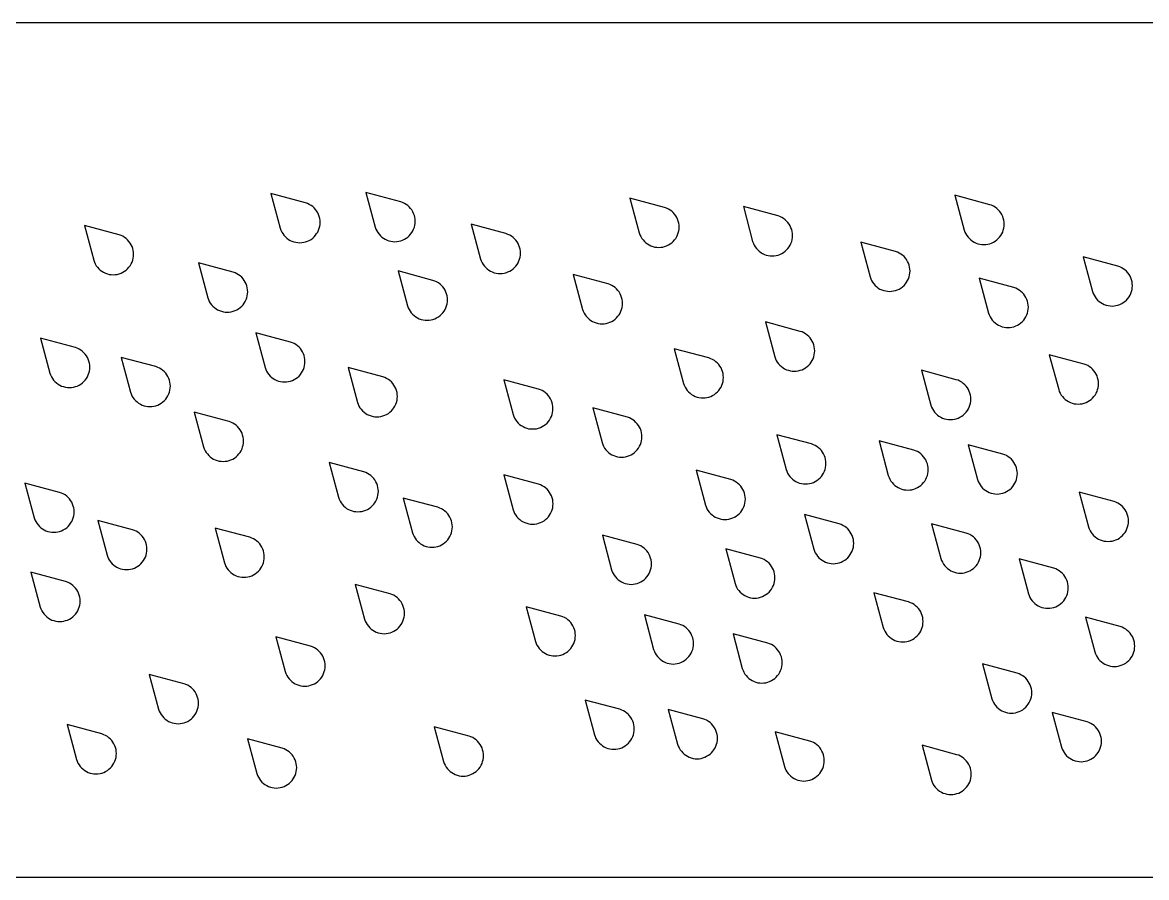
# Model space of a CAD drawing. Header units: millimetres. Extents: x 0 to 406, y 0 to 170.
# Drawn here: x 197.4 to 307.7, y 0 to 83.8 of the extents above; entities that cross this region are included whole.
import ezdxf

# ---------------------------------------------------------------- set-up
doc = ezdxf.new("R2010")
doc.units = ezdxf.units.MM

msp = doc.modelspace()

# ---------------------------------------------------------------- linework, layer by layer
at = {"color": 0}
for points in [[(0, 0), (0, 83.82), (406.4, 83.82), (406.4, 0), (0, 0)], [(224.81, 62.24), (225, 62.27), (225.19, 62.31), (225.37, 62.38), (225.55, 62.46), (225.72, 62.56), (225.88, 62.68), (226.02, 62.81), (226.16, 62.96), (226.27, 63.12), (226.37, 63.28), (226.46, 63.46), (226.52, 63.65), (226.57, 63.84), (226.6, 64.03), (226.61, 64.23), (226.6, 64.42), (226.57, 64.62), (226.52, 64.81), (226.46, 64.99), (226.37, 65.17), (226.27, 65.34), (226.16, 65.5), (226.02, 65.64), (225.88, 65.77), (225.72, 65.89), (225.55, 65.99), (225.37, 66.08), (225.19, 66.14), (221.78, 67.06), (222.7, 63.65), (222.76, 63.46), (222.85, 63.28), (222.95, 63.12), (223.06, 62.96), (223.2, 62.81), (223.34, 62.68), (223.5, 62.56), (223.67, 62.46), (223.84, 62.38), (224.03, 62.31), (224.22, 62.27), (224.41, 62.24), (224.61, 62.23), (224.81, 62.24)], [(234.13, 62.34), (234.32, 62.37), (234.51, 62.42), (234.7, 62.48), (234.87, 62.57), (235.04, 62.67), (235.2, 62.78), (235.35, 62.92), (235.48, 63.06), (235.59, 63.22), (235.7, 63.39), (235.78, 63.56), (235.85, 63.75), (235.89, 63.94), (235.92, 64.13), (235.93, 64.33), (235.92, 64.53), (235.89, 64.72), (235.85, 64.91), (235.78, 65.09), (235.7, 65.27), (235.59, 65.44), (235.48, 65.6), (235.35, 65.74), (235.2, 65.88), (235.04, 65.99), (234.87, 66.09), (234.7, 66.18), (234.51, 66.24), (231.1, 67.16), (232.02, 63.75), (232.08, 63.56), (232.17, 63.39), (232.27, 63.22), (232.39, 63.06), (232.52, 62.92), (232.66, 62.78), (232.82, 62.67), (232.99, 62.57), (233.17, 62.48), (233.35, 62.42), (233.54, 62.37), (233.74, 62.34), (233.93, 62.33), (234.13, 62.34)], [(260.02, 61.78), (260.21, 61.81), (260.4, 61.85), (260.59, 61.92), (260.77, 62.01), (260.93, 62.11), (261.09, 62.22), (261.24, 62.35), (261.37, 62.5), (261.49, 62.66), (261.59, 62.83), (261.67, 63), (261.74, 63.19), (261.78, 63.38), (261.81, 63.57), (261.82, 63.77), (261.81, 63.96), (261.78, 64.16), (261.74, 64.35), (261.67, 64.53), (261.59, 64.71), (261.49, 64.88), (261.37, 65.04), (261.24, 65.18), (261.09, 65.31), (260.93, 65.43), (260.77, 65.53), (260.59, 65.62), (260.4, 65.68), (256.99, 66.6), (257.91, 63.19), (257.98, 63), (258.06, 62.83), (258.16, 62.66), (258.28, 62.5), (258.41, 62.35), (258.55, 62.22), (258.71, 62.11), (258.88, 62.01), (259.06, 61.92), (259.24, 61.85), (259.43, 61.81), (259.63, 61.78), (259.82, 61.77), (260.02, 61.78)], [(291.9, 62.06), (292.1, 62.09), (292.29, 62.13), (292.47, 62.2), (292.65, 62.28), (292.82, 62.39), (292.98, 62.5), (293.12, 62.63), (293.25, 62.78), (293.37, 62.94), (293.47, 63.11), (293.56, 63.28), (293.62, 63.47), (293.67, 63.66), (293.7, 63.85), (293.71, 64.05), (293.7, 64.24), (293.67, 64.44), (293.62, 64.63), (293.56, 64.81), (293.47, 64.99), (293.37, 65.16), (293.25, 65.32), (293.12, 65.46), (292.98, 65.59), (292.82, 65.71), (292.65, 65.81), (292.47, 65.9), (292.29, 65.96), (288.88, 66.88), (289.79, 63.47), (289.86, 63.28), (289.94, 63.11), (290.04, 62.94), (290.16, 62.78), (290.29, 62.63), (290.44, 62.5), (290.6, 62.39), (290.76, 62.28), (290.94, 62.2), (291.13, 62.13), (291.32, 62.09), (291.51, 62.06), (291.71, 62.05), (291.9, 62.06)], [(271.14, 60.95), (271.33, 60.98), (271.52, 61.02), (271.71, 61.09), (271.89, 61.17), (272.06, 61.27), (272.21, 61.39), (272.36, 61.52), (272.49, 61.67), (272.61, 61.83), (272.71, 62), (272.79, 62.17), (272.86, 62.36), (272.91, 62.55), (272.93, 62.74), (272.94, 62.94), (272.93, 63.13), (272.91, 63.33), (272.86, 63.52), (272.79, 63.7), (272.71, 63.88), (272.61, 64.05), (272.49, 64.21), (272.36, 64.35), (272.21, 64.48), (272.06, 64.6), (271.89, 64.7), (271.71, 64.79), (271.52, 64.85), (268.12, 65.77), (269.03, 62.36), (269.1, 62.17), (269.18, 62), (269.28, 61.83), (269.4, 61.67), (269.53, 61.52), (269.68, 61.39), (269.83, 61.27), (270, 61.17), (270.18, 61.09), (270.36, 61.02), (270.55, 60.98), (270.75, 60.95), (270.94, 60.94), (271.14, 60.95)], [(244.46, 59.22), (244.65, 59.25), (244.84, 59.29), (245.03, 59.36), (245.21, 59.44), (245.37, 59.54), (245.53, 59.66), (245.68, 59.79), (245.81, 59.94), (245.93, 60.1), (246.03, 60.26), (246.11, 60.44), (246.18, 60.63), (246.22, 60.82), (246.25, 61.01), (246.26, 61.21), (246.25, 61.4), (246.22, 61.6), (246.18, 61.79), (246.11, 61.97), (246.03, 62.15), (245.93, 62.32), (245.81, 62.48), (245.68, 62.62), (245.53, 62.75), (245.37, 62.87), (245.21, 62.97), (245.03, 63.05), (244.84, 63.12), (241.43, 64.04), (242.35, 60.63), (242.42, 60.44), (242.5, 60.26), (242.6, 60.1), (242.72, 59.94), (242.85, 59.79), (242.99, 59.66), (243.15, 59.54), (243.32, 59.44), (243.5, 59.36), (243.68, 59.29), (243.87, 59.25), (244.07, 59.22), (244.26, 59.21), (244.46, 59.22)], [(206.71, 59.13), (206.9, 59.18), (207.08, 59.24), (207.26, 59.33), (207.43, 59.43), (207.58, 59.55), (207.73, 59.68), (207.86, 59.82), (207.98, 59.98), (208.08, 60.15), (208.16, 60.33), (208.23, 60.51), (208.28, 60.7), (208.31, 60.9), (208.32, 61.09), (208.31, 61.29), (208.28, 61.48), (208.23, 61.67), (208.16, 61.86), (208.08, 62.03), (207.98, 62.2), (207.86, 62.36), (207.73, 62.51), (207.58, 62.64), (207.43, 62.75), (207.26, 62.86), (207.08, 62.94), (206.9, 63.01), (203.49, 63.92), (204.4, 60.51), (204.47, 60.33), (204.55, 60.15), (204.65, 59.98), (204.77, 59.82), (204.9, 59.68), (205.05, 59.55), (205.2, 59.43), (205.37, 59.33), (205.55, 59.24), (205.74, 59.18), (205.93, 59.13), (206.12, 59.1), (206.32, 59.09), (206.51, 59.1), (206.71, 59.13)], [(282.66, 57.47), (282.86, 57.5), (283.05, 57.54), (283.23, 57.61), (283.41, 57.69), (283.58, 57.79), (283.74, 57.91), (283.88, 58.04), (284.01, 58.19), (284.13, 58.35), (284.23, 58.52), (284.31, 58.69), (284.38, 58.88), (284.43, 59.07), (284.46, 59.26), (284.47, 59.46), (284.46, 59.65), (284.43, 59.85), (284.38, 60.04), (284.31, 60.22), (284.23, 60.4), (284.13, 60.57), (284.01, 60.73), (283.88, 60.87), (283.74, 61), (283.58, 61.12), (283.41, 61.22), (283.23, 61.31), (283.05, 61.37), (279.64, 62.29), (280.55, 58.88), (280.62, 58.69), (280.7, 58.52), (280.8, 58.35), (280.92, 58.19), (281.05, 58.04), (281.2, 57.91), (281.36, 57.79), (281.52, 57.69), (281.7, 57.61), (281.89, 57.54), (282.08, 57.5), (282.27, 57.47), (282.47, 57.46), (282.66, 57.47)], [(304.48, 56.03), (304.67, 56.06), (304.86, 56.11), (305.05, 56.17), (305.23, 56.26), (305.39, 56.36), (305.55, 56.47), (305.7, 56.61), (305.83, 56.75), (305.95, 56.91), (306.05, 57.08), (306.13, 57.26), (306.2, 57.44), (306.25, 57.63), (306.27, 57.82), (306.28, 58.02), (306.27, 58.22), (306.25, 58.41), (306.2, 58.6), (306.13, 58.79), (306.05, 58.96), (305.95, 59.13), (305.83, 59.29), (305.7, 59.43), (305.55, 59.57), (305.39, 59.68), (305.23, 59.78), (305.05, 59.87), (304.86, 59.93), (301.46, 60.85), (302.37, 57.44), (302.44, 57.26), (302.52, 57.08), (302.62, 56.91), (302.74, 56.75), (302.87, 56.61), (303.01, 56.47), (303.17, 56.36), (303.34, 56.26), (303.52, 56.17), (303.7, 56.11), (303.89, 56.06), (304.09, 56.03), (304.28, 56.02), (304.48, 56.03)], [(217.7, 55.43), (217.9, 55.46), (218.09, 55.51), (218.27, 55.58), (218.45, 55.66), (218.62, 55.76), (218.78, 55.88), (218.92, 56.01), (219.05, 56.15), (219.17, 56.31), (219.27, 56.48), (219.36, 56.66), (219.42, 56.84), (219.47, 57.03), (219.5, 57.23), (219.51, 57.42), (219.5, 57.62), (219.47, 57.81), (219.42, 58), (219.36, 58.19), (219.27, 58.37), (219.17, 58.53), (219.05, 58.69), (218.92, 58.84), (218.78, 58.97), (218.62, 59.09), (218.45, 59.19), (218.27, 59.27), (218.09, 59.34), (214.68, 60.25), (215.59, 56.84), (215.66, 56.66), (215.74, 56.48), (215.84, 56.31), (215.96, 56.15), (216.09, 56.01), (216.24, 55.88), (216.4, 55.76), (216.56, 55.66), (216.74, 55.58), (216.93, 55.51), (217.12, 55.46), (217.31, 55.43), (217.51, 55.42), (217.7, 55.43)], [(237.49, 54.67), (237.68, 54.71), (237.86, 54.78), (238.04, 54.86), (238.21, 54.96), (238.37, 55.08), (238.51, 55.21), (238.64, 55.36), (238.76, 55.52), (238.86, 55.68), (238.95, 55.86), (239.01, 56.05), (239.06, 56.24), (239.09, 56.43), (239.1, 56.63), (239.09, 56.82), (239.06, 57.02), (239.01, 57.21), (238.95, 57.39), (238.86, 57.57), (238.76, 57.74), (238.64, 57.9), (238.51, 58.04), (238.37, 58.17), (238.21, 58.29), (238.04, 58.39), (237.86, 58.47), (237.68, 58.54), (234.27, 59.46), (235.18, 56.05), (235.25, 55.86), (235.33, 55.68), (235.44, 55.52), (235.55, 55.36), (235.68, 55.21), (235.83, 55.08), (235.99, 54.96), (236.16, 54.86), (236.33, 54.78), (236.52, 54.71), (236.71, 54.67), (236.9, 54.64), (237.1, 54.63), (237.29, 54.64), (237.49, 54.67)], [(254.47, 54.29), (254.66, 54.32), (254.85, 54.37), (255.04, 54.44), (255.21, 54.52), (255.38, 54.62), (255.54, 54.74), (255.68, 54.87), (255.82, 55.02), (255.93, 55.17), (256.03, 55.34), (256.12, 55.52), (256.18, 55.7), (256.23, 55.89), (256.26, 56.09), (256.27, 56.28), (256.26, 56.48), (256.23, 56.68), (256.18, 56.87), (256.12, 57.05), (256.03, 57.23), (255.93, 57.4), (255.82, 57.55), (255.68, 57.7), (255.54, 57.83), (255.38, 57.95), (255.21, 58.05), (255.04, 58.13), (254.85, 58.2), (251.44, 59.11), (252.36, 55.7), (252.42, 55.52), (252.51, 55.34), (252.61, 55.17), (252.72, 55.02), (252.86, 54.87), (253, 54.74), (253.16, 54.62), (253.33, 54.52), (253.5, 54.44), (253.69, 54.37), (253.88, 54.32), (254.07, 54.29), (254.27, 54.28), (254.47, 54.29)], [(294.47, 53.95), (294.66, 54), (294.84, 54.07), (295.02, 54.15), (295.19, 54.25), (295.35, 54.37), (295.49, 54.5), (295.63, 54.65), (295.74, 54.8), (295.84, 54.97), (295.93, 55.15), (295.99, 55.33), (296.04, 55.52), (296.07, 55.72), (296.08, 55.92), (296.07, 56.11), (296.04, 56.31), (295.99, 56.5), (295.93, 56.68), (295.84, 56.86), (295.74, 57.03), (295.63, 57.18), (295.49, 57.33), (295.35, 57.46), (295.19, 57.58), (295.02, 57.68), (294.84, 57.76), (294.66, 57.83), (291.25, 58.74), (292.17, 55.33), (292.23, 55.15), (292.32, 54.97), (292.42, 54.8), (292.53, 54.65), (292.66, 54.5), (292.81, 54.37), (292.97, 54.25), (293.14, 54.15), (293.31, 54.07), (293.5, 54), (293.69, 53.95), (293.88, 53.92), (294.08, 53.92), (294.28, 53.92), (294.47, 53.95)], [(273.31, 49.64), (273.51, 49.67), (273.7, 49.72), (273.88, 49.78), (274.06, 49.87), (274.23, 49.97), (274.39, 50.08), (274.53, 50.22), (274.66, 50.36), (274.78, 50.52), (274.88, 50.69), (274.97, 50.86), (275.03, 51.05), (275.08, 51.24), (275.11, 51.43), (275.12, 51.63), (275.11, 51.83), (275.08, 52.02), (275.03, 52.21), (274.97, 52.4), (274.88, 52.57), (274.78, 52.74), (274.66, 52.9), (274.53, 53.04), (274.39, 53.18), (274.23, 53.29), (274.06, 53.39), (273.88, 53.48), (273.7, 53.54), (270.29, 54.46), (271.2, 51.05), (271.27, 50.86), (271.35, 50.69), (271.45, 50.52), (271.57, 50.36), (271.7, 50.22), (271.85, 50.08), (272.01, 49.97), (272.17, 49.87), (272.35, 49.78), (272.54, 49.72), (272.73, 49.67), (272.92, 49.64), (273.12, 49.63), (273.31, 49.64)], [(223.32, 48.59), (223.52, 48.62), (223.71, 48.66), (223.89, 48.73), (224.07, 48.81), (224.24, 48.91), (224.39, 49.03), (224.54, 49.16), (224.67, 49.31), (224.79, 49.47), (224.89, 49.64), (224.97, 49.81), (225.04, 50), (225.09, 50.19), (225.12, 50.38), (225.12, 50.58), (225.12, 50.77), (225.09, 50.97), (225.04, 51.16), (224.97, 51.34), (224.89, 51.52), (224.79, 51.69), (224.67, 51.85), (224.54, 51.99), (224.39, 52.12), (224.24, 52.24), (224.07, 52.34), (223.89, 52.43), (223.71, 52.49), (220.3, 53.41), (221.21, 50), (221.28, 49.81), (221.36, 49.64), (221.46, 49.47), (221.58, 49.31), (221.71, 49.16), (221.86, 49.03), (222.01, 48.91), (222.18, 48.81), (222.36, 48.73), (222.54, 48.66), (222.73, 48.62), (222.93, 48.59), (223.12, 48.58), (223.32, 48.59)], [(202.21, 48.04), (202.41, 48.07), (202.6, 48.12), (202.78, 48.18), (202.96, 48.27), (203.13, 48.37), (203.29, 48.49), (203.43, 48.62), (203.56, 48.76), (203.68, 48.92), (203.78, 49.09), (203.87, 49.27), (203.93, 49.45), (203.98, 49.64), (204.01, 49.84), (204.02, 50.03), (204.01, 50.23), (203.98, 50.42), (203.93, 50.61), (203.87, 50.8), (203.78, 50.98), (203.68, 51.14), (203.56, 51.3), (203.43, 51.45), (203.29, 51.58), (203.13, 51.7), (202.96, 51.8), (202.78, 51.88), (202.6, 51.95), (199.19, 52.86), (200.1, 49.45), (200.17, 49.27), (200.25, 49.09), (200.36, 48.92), (200.47, 48.76), (200.6, 48.62), (200.75, 48.49), (200.91, 48.37), (201.08, 48.27), (201.25, 48.18), (201.44, 48.12), (201.63, 48.07), (201.82, 48.04), (202.02, 48.03), (202.21, 48.04)], [(264.36, 47.03), (264.55, 47.05), (264.74, 47.1), (264.93, 47.17), (265.11, 47.25), (265.28, 47.35), (265.43, 47.47), (265.58, 47.6), (265.71, 47.75), (265.83, 47.9), (265.93, 48.07), (266.01, 48.25), (266.08, 48.44), (266.13, 48.63), (266.15, 48.82), (266.16, 49.02), (266.15, 49.21), (266.13, 49.41), (266.08, 49.6), (266.01, 49.78), (265.93, 49.96), (265.83, 50.13), (265.71, 50.28), (265.58, 50.43), (265.43, 50.56), (265.28, 50.68), (265.11, 50.78), (264.93, 50.86), (264.74, 50.93), (261.34, 51.84), (262.25, 48.44), (262.32, 48.25), (262.4, 48.07), (262.5, 47.9), (262.62, 47.75), (262.75, 47.6), (262.9, 47.47), (263.05, 47.35), (263.22, 47.25), (263.4, 47.17), (263.58, 47.1), (263.77, 47.05), (263.97, 47.03), (264.16, 47.02), (264.36, 47.03)], [(210.11, 46.18), (210.31, 46.2), (210.5, 46.25), (210.68, 46.32), (210.86, 46.4), (211.03, 46.5), (211.19, 46.62), (211.33, 46.75), (211.46, 46.9), (211.58, 47.06), (211.68, 47.22), (211.77, 47.4), (211.83, 47.59), (211.88, 47.78), (211.91, 47.97), (211.92, 48.17), (211.91, 48.36), (211.88, 48.56), (211.83, 48.75), (211.77, 48.93), (211.68, 49.11), (211.58, 49.28), (211.46, 49.44), (211.33, 49.58), (211.19, 49.71), (211.03, 49.83), (210.86, 49.93), (210.68, 50.01), (210.5, 50.08), (207.09, 50.99), (208, 47.59), (208.07, 47.4), (208.15, 47.22), (208.25, 47.06), (208.37, 46.9), (208.5, 46.75), (208.65, 46.62), (208.81, 46.5), (208.98, 46.4), (209.15, 46.32), (209.34, 46.25), (209.53, 46.2), (209.72, 46.18), (209.92, 46.17), (210.11, 46.18)], [(301.16, 46.42), (301.35, 46.45), (301.54, 46.5), (301.73, 46.56), (301.9, 46.65), (302.07, 46.75), (302.23, 46.87), (302.37, 47), (302.51, 47.14), (302.62, 47.3), (302.72, 47.47), (302.81, 47.65), (302.87, 47.83), (302.92, 48.02), (302.95, 48.22), (302.96, 48.41), (302.95, 48.61), (302.92, 48.8), (302.87, 48.99), (302.81, 49.18), (302.72, 49.35), (302.62, 49.52), (302.51, 49.68), (302.37, 49.83), (302.23, 49.96), (302.07, 50.07), (301.9, 50.18), (301.73, 50.26), (301.54, 50.33), (298.13, 51.24), (299.05, 47.83), (299.11, 47.65), (299.2, 47.47), (299.3, 47.3), (299.41, 47.14), (299.55, 47), (299.69, 46.87), (299.85, 46.75), (300.02, 46.65), (300.2, 46.56), (300.38, 46.5), (300.57, 46.45), (300.76, 46.42), (300.96, 46.41), (301.16, 46.42)], [(232.38, 45.17), (232.58, 45.2), (232.77, 45.25), (232.95, 45.32), (233.13, 45.4), (233.3, 45.5), (233.46, 45.62), (233.6, 45.75), (233.73, 45.9), (233.85, 46.05), (233.95, 46.22), (234.04, 46.4), (234.1, 46.58), (234.15, 46.78), (234.18, 46.97), (234.19, 47.17), (234.18, 47.36), (234.15, 47.56), (234.1, 47.75), (234.04, 47.93), (233.95, 48.11), (233.85, 48.28), (233.73, 48.43), (233.6, 48.58), (233.46, 48.71), (233.3, 48.83), (233.13, 48.93), (232.95, 49.01), (232.77, 49.08), (229.36, 49.99), (230.27, 46.58), (230.34, 46.4), (230.42, 46.22), (230.52, 46.05), (230.64, 45.9), (230.77, 45.75), (230.92, 45.62), (231.08, 45.5), (231.24, 45.4), (231.42, 45.32), (231.61, 45.25), (231.8, 45.2), (231.99, 45.17), (232.19, 45.17), (232.38, 45.17)], [(288.62, 44.9), (288.82, 44.93), (289.01, 44.98), (289.19, 45.04), (289.37, 45.13), (289.54, 45.23), (289.69, 45.34), (289.84, 45.48), (289.97, 45.62), (290.09, 45.78), (290.19, 45.95), (290.27, 46.12), (290.34, 46.31), (290.39, 46.5), (290.42, 46.69), (290.42, 46.89), (290.42, 47.09), (290.39, 47.28), (290.34, 47.47), (290.27, 47.66), (290.19, 47.83), (290.09, 48), (289.97, 48.16), (289.84, 48.3), (289.69, 48.44), (289.54, 48.55), (289.37, 48.65), (289.19, 48.74), (289.01, 48.8), (285.6, 49.72), (286.51, 46.31), (286.58, 46.12), (286.66, 45.95), (286.76, 45.78), (286.88, 45.62), (287.01, 45.48), (287.16, 45.34), (287.31, 45.23), (287.48, 45.13), (287.66, 45.04), (287.84, 44.98), (288.03, 44.93), (288.23, 44.9), (288.42, 44.89), (288.62, 44.9)], [(247.84, 44), (248.03, 44.05), (248.22, 44.12), (248.39, 44.2), (248.56, 44.3), (248.72, 44.42), (248.87, 44.55), (249, 44.7), (249.12, 44.85), (249.22, 45.02), (249.3, 45.2), (249.37, 45.38), (249.41, 45.58), (249.44, 45.77), (249.45, 45.97), (249.44, 46.16), (249.41, 46.36), (249.37, 46.55), (249.3, 46.73), (249.22, 46.91), (249.12, 47.08), (249, 47.23), (248.87, 47.38), (248.72, 47.51), (248.56, 47.63), (248.39, 47.73), (248.22, 47.81), (248.03, 47.88), (244.62, 48.79), (245.54, 45.38), (245.6, 45.2), (245.69, 45.02), (245.79, 44.85), (245.91, 44.7), (246.04, 44.55), (246.18, 44.42), (246.34, 44.3), (246.51, 44.2), (246.69, 44.12), (246.87, 44.05), (247.06, 44), (247.26, 43.97), (247.45, 43.97), (247.65, 43.97), (247.84, 44)], [(217.49, 40.82), (217.68, 40.87), (217.86, 40.94), (218.04, 41.02), (218.21, 41.12), (218.37, 41.24), (218.51, 41.37), (218.64, 41.52), (218.76, 41.67), (218.86, 41.84), (218.95, 42.02), (219.01, 42.21), (219.06, 42.4), (219.09, 42.59), (219.1, 42.79), (219.09, 42.98), (219.06, 43.18), (219.01, 43.37), (218.95, 43.55), (218.86, 43.73), (218.76, 43.9), (218.64, 44.05), (218.51, 44.2), (218.37, 44.33), (218.21, 44.45), (218.04, 44.55), (217.86, 44.63), (217.68, 44.7), (214.27, 45.61), (215.18, 42.21), (215.25, 42.02), (215.33, 41.84), (215.43, 41.67), (215.55, 41.52), (215.68, 41.37), (215.83, 41.24), (215.99, 41.12), (216.15, 41.02), (216.33, 40.94), (216.52, 40.87), (216.71, 40.82), (216.9, 40.8), (217.1, 40.79), (217.29, 40.8), (217.49, 40.82)], [(256.37, 41.22), (256.56, 41.25), (256.75, 41.3), (256.94, 41.36), (257.12, 41.45), (257.29, 41.55), (257.44, 41.66), (257.59, 41.79), (257.72, 41.94), (257.84, 42.1), (257.94, 42.27), (258.02, 42.44), (258.09, 42.63), (258.14, 42.82), (258.16, 43.01), (258.17, 43.21), (258.16, 43.41), (258.14, 43.6), (258.09, 43.79), (258.02, 43.97), (257.94, 44.15), (257.84, 44.32), (257.72, 44.48), (257.59, 44.62), (257.44, 44.76), (257.29, 44.87), (257.12, 44.97), (256.94, 45.06), (256.75, 45.12), (253.35, 46.04), (254.26, 42.63), (254.33, 42.44), (254.41, 42.27), (254.51, 42.1), (254.63, 41.94), (254.76, 41.79), (254.91, 41.66), (255.06, 41.55), (255.23, 41.45), (255.41, 41.36), (255.59, 41.3), (255.78, 41.25), (255.98, 41.22), (256.17, 41.21), (256.37, 41.22)], [(274.42, 38.59), (274.61, 38.62), (274.8, 38.67), (274.99, 38.73), (275.17, 38.82), (275.33, 38.92), (275.49, 39.04), (275.64, 39.17), (275.77, 39.31), (275.89, 39.47), (275.99, 39.64), (276.07, 39.82), (276.14, 40), (276.18, 40.19), (276.21, 40.39), (276.22, 40.58), (276.21, 40.78), (276.18, 40.97), (276.14, 41.16), (276.07, 41.35), (275.99, 41.52), (275.89, 41.69), (275.77, 41.85), (275.64, 42), (275.49, 42.13), (275.33, 42.24), (275.17, 42.34), (274.99, 42.43), (274.8, 42.5), (271.39, 43.41), (272.31, 40), (272.38, 39.82), (272.46, 39.64), (272.56, 39.47), (272.68, 39.31), (272.81, 39.17), (272.95, 39.04), (273.11, 38.92), (273.28, 38.82), (273.46, 38.73), (273.64, 38.67), (273.83, 38.62), (274.03, 38.59), (274.22, 38.58), (274.42, 38.59)], [(284.64, 38.02), (284.84, 38.07), (285.02, 38.14), (285.2, 38.22), (285.37, 38.32), (285.52, 38.44), (285.67, 38.57), (285.8, 38.71), (285.92, 38.87), (286.02, 39.04), (286.1, 39.22), (286.17, 39.4), (286.22, 39.59), (286.25, 39.79), (286.25, 39.98), (286.25, 40.18), (286.22, 40.37), (286.17, 40.56), (286.1, 40.75), (286.02, 40.93), (285.92, 41.09), (285.8, 41.25), (285.67, 41.4), (285.52, 41.53), (285.37, 41.65), (285.2, 41.75), (285.02, 41.83), (284.84, 41.9), (281.43, 42.81), (282.34, 39.4), (282.41, 39.22), (282.49, 39.04), (282.59, 38.87), (282.71, 38.71), (282.84, 38.57), (282.99, 38.44), (283.14, 38.32), (283.31, 38.22), (283.49, 38.14), (283.67, 38.07), (283.86, 38.02), (284.06, 37.99), (284.25, 37.98), (284.45, 37.99), (284.64, 38.02)], [(293.2, 37.6), (293.39, 37.63), (293.58, 37.68), (293.76, 37.74), (293.94, 37.83), (294.11, 37.93), (294.27, 38.05), (294.41, 38.18), (294.55, 38.32), (294.66, 38.48), (294.76, 38.65), (294.85, 38.83), (294.91, 39.01), (294.96, 39.2), (294.99, 39.4), (295, 39.59), (294.99, 39.79), (294.96, 39.98), (294.91, 40.17), (294.85, 40.36), (294.76, 40.53), (294.66, 40.7), (294.55, 40.86), (294.41, 41.01), (294.27, 41.14), (294.11, 41.25), (293.94, 41.36), (293.76, 41.44), (293.58, 41.51), (290.17, 42.42), (291.09, 39.01), (291.15, 38.83), (291.24, 38.65), (291.34, 38.48), (291.45, 38.32), (291.59, 38.18), (291.73, 38.05), (291.89, 37.93), (292.06, 37.83), (292.23, 37.74), (292.42, 37.68), (292.61, 37.63), (292.8, 37.6), (293, 37.59), (293.2, 37.6)], [(230.71, 35.89), (230.9, 35.94), (231.09, 36.01), (231.26, 36.09), (231.43, 36.19), (231.59, 36.31), (231.73, 36.44), (231.87, 36.59), (231.98, 36.74), (232.08, 36.91), (232.17, 37.09), (232.23, 37.28), (232.28, 37.47), (232.31, 37.66), (232.32, 37.86), (232.31, 38.05), (232.28, 38.25), (232.23, 38.44), (232.17, 38.62), (232.08, 38.8), (231.98, 38.97), (231.87, 39.12), (231.73, 39.27), (231.59, 39.4), (231.43, 39.52), (231.26, 39.62), (231.09, 39.7), (230.9, 39.77), (227.49, 40.68), (228.41, 37.28), (228.47, 37.09), (228.56, 36.91), (228.66, 36.74), (228.77, 36.59), (228.91, 36.44), (229.05, 36.31), (229.21, 36.19), (229.38, 36.09), (229.55, 36.01), (229.74, 35.94), (229.93, 35.89), (230.12, 35.87), (230.32, 35.86), (230.52, 35.87), (230.71, 35.89)], [(266.51, 35.1), (266.71, 35.13), (266.9, 35.18), (267.08, 35.25), (267.26, 35.33), (267.43, 35.43), (267.59, 35.55), (267.73, 35.68), (267.86, 35.83), (267.98, 35.98), (268.08, 36.15), (268.17, 36.33), (268.23, 36.51), (268.28, 36.7), (268.31, 36.9), (268.32, 37.09), (268.31, 37.29), (268.28, 37.48), (268.23, 37.68), (268.17, 37.86), (268.08, 38.04), (267.98, 38.21), (267.86, 38.36), (267.73, 38.51), (267.59, 38.64), (267.43, 38.76), (267.26, 38.86), (267.08, 38.94), (266.9, 39.01), (263.49, 39.92), (264.4, 36.51), (264.47, 36.33), (264.55, 36.15), (264.65, 35.98), (264.77, 35.83), (264.9, 35.68), (265.05, 35.55), (265.21, 35.43), (265.37, 35.33), (265.55, 35.25), (265.74, 35.18), (265.93, 35.13), (266.12, 35.1), (266.32, 35.09), (266.51, 35.1)], [(200.68, 33.85), (200.87, 33.88), (201.06, 33.93), (201.25, 33.99), (201.42, 34.08), (201.59, 34.18), (201.75, 34.29), (201.9, 34.42), (202.03, 34.57), (202.14, 34.73), (202.25, 34.9), (202.33, 35.07), (202.4, 35.26), (202.44, 35.45), (202.47, 35.64), (202.48, 35.84), (202.47, 36.04), (202.44, 36.23), (202.4, 36.42), (202.33, 36.6), (202.25, 36.78), (202.14, 36.95), (202.03, 37.11), (201.9, 37.25), (201.75, 37.39), (201.59, 37.5), (201.42, 37.6), (201.25, 37.69), (201.06, 37.75), (197.65, 38.67), (198.57, 35.26), (198.63, 35.07), (198.72, 34.9), (198.82, 34.73), (198.94, 34.57), (199.07, 34.42), (199.21, 34.29), (199.37, 34.18), (199.54, 34.08), (199.72, 33.99), (199.9, 33.93), (200.09, 33.88), (200.29, 33.85), (200.48, 33.84), (200.68, 33.85)], [(247.65, 34.65), (247.85, 34.68), (248.04, 34.73), (248.22, 34.79), (248.4, 34.88), (248.57, 34.98), (248.72, 35.1), (248.87, 35.23), (249, 35.37), (249.12, 35.53), (249.22, 35.7), (249.3, 35.88), (249.37, 36.06), (249.42, 36.25), (249.45, 36.45), (249.46, 36.64), (249.45, 36.84), (249.42, 37.03), (249.37, 37.22), (249.3, 37.41), (249.22, 37.59), (249.12, 37.75), (249, 37.91), (248.87, 38.06), (248.72, 38.19), (248.57, 38.31), (248.4, 38.41), (248.22, 38.49), (248.04, 38.56), (244.63, 39.47), (245.54, 36.06), (245.61, 35.88), (245.69, 35.7), (245.79, 35.53), (245.91, 35.37), (246.04, 35.23), (246.19, 35.1), (246.34, 34.98), (246.51, 34.88), (246.69, 34.79), (246.88, 34.73), (247.07, 34.68), (247.26, 34.65), (247.46, 34.64), (247.65, 34.65)], [(304.09, 32.96), (304.29, 32.98), (304.48, 33.03), (304.66, 33.1), (304.84, 33.18), (305.01, 33.28), (305.16, 33.4), (305.31, 33.53), (305.44, 33.68), (305.56, 33.83), (305.66, 34), (305.74, 34.18), (305.81, 34.37), (305.86, 34.56), (305.89, 34.75), (305.9, 34.95), (305.89, 35.14), (305.86, 35.34), (305.81, 35.53), (305.74, 35.71), (305.66, 35.89), (305.56, 36.06), (305.44, 36.21), (305.31, 36.36), (305.16, 36.49), (305.01, 36.61), (304.84, 36.71), (304.66, 36.79), (304.48, 36.86), (301.07, 37.77), (301.98, 34.37), (302.05, 34.18), (302.13, 34), (302.23, 33.83), (302.35, 33.68), (302.48, 33.53), (302.63, 33.4), (302.79, 33.28), (302.95, 33.18), (303.13, 33.1), (303.32, 33.03), (303.51, 32.98), (303.7, 32.96), (303.9, 32.95), (304.09, 32.96)], [(237.78, 32.38), (237.97, 32.41), (238.16, 32.46), (238.35, 32.52), (238.52, 32.61), (238.69, 32.71), (238.85, 32.83), (239, 32.96), (239.13, 33.1), (239.24, 33.26), (239.34, 33.43), (239.43, 33.61), (239.49, 33.79), (239.54, 33.98), (239.57, 34.18), (239.58, 34.37), (239.57, 34.57), (239.54, 34.76), (239.49, 34.95), (239.43, 35.14), (239.34, 35.31), (239.24, 35.48), (239.13, 35.64), (239, 35.79), (238.85, 35.92), (238.69, 36.03), (238.52, 36.14), (238.35, 36.22), (238.16, 36.29), (234.75, 37.2), (235.67, 33.79), (235.73, 33.61), (235.82, 33.43), (235.92, 33.26), (236.03, 33.1), (236.17, 32.96), (236.31, 32.83), (236.47, 32.71), (236.64, 32.61), (236.82, 32.52), (237, 32.46), (237.19, 32.41), (237.38, 32.38), (237.58, 32.37), (237.78, 32.38)], [(277.14, 30.77), (277.34, 30.8), (277.53, 30.85), (277.71, 30.91), (277.89, 31), (278.06, 31.1), (278.22, 31.21), (278.36, 31.35), (278.49, 31.49), (278.61, 31.65), (278.71, 31.82), (278.79, 31.99), (278.86, 32.18), (278.91, 32.37), (278.94, 32.56), (278.95, 32.76), (278.94, 32.96), (278.91, 33.15), (278.86, 33.34), (278.79, 33.52), (278.71, 33.7), (278.61, 33.87), (278.49, 34.03), (278.36, 34.17), (278.22, 34.31), (278.06, 34.42), (277.89, 34.52), (277.71, 34.61), (277.53, 34.67), (274.12, 35.59), (275.03, 32.18), (275.1, 31.99), (275.18, 31.82), (275.28, 31.65), (275.4, 31.49), (275.53, 31.35), (275.68, 31.21), (275.84, 31.1), (276, 31), (276.18, 30.91), (276.37, 30.85), (276.56, 30.8), (276.75, 30.77), (276.95, 30.76), (277.14, 30.77)], [(207.82, 30.19), (208.01, 30.22), (208.2, 30.26), (208.39, 30.33), (208.57, 30.41), (208.74, 30.52), (208.89, 30.63), (209.04, 30.76), (209.17, 30.91), (209.29, 31.07), (209.39, 31.24), (209.47, 31.41), (209.54, 31.6), (209.59, 31.79), (209.61, 31.98), (209.62, 32.18), (209.61, 32.37), (209.59, 32.57), (209.54, 32.76), (209.47, 32.94), (209.39, 33.12), (209.29, 33.29), (209.17, 33.45), (209.04, 33.59), (208.89, 33.72), (208.74, 33.84), (208.57, 33.94), (208.39, 34.03), (208.2, 34.09), (204.8, 35.01), (205.71, 31.6), (205.78, 31.41), (205.86, 31.24), (205.96, 31.07), (206.08, 30.91), (206.21, 30.76), (206.36, 30.63), (206.51, 30.52), (206.68, 30.41), (206.86, 30.33), (207.04, 30.26), (207.23, 30.22), (207.43, 30.19), (207.62, 30.18), (207.82, 30.19)], [(219.52, 29.47), (219.71, 29.52), (219.9, 29.58), (220.07, 29.67), (220.24, 29.77), (220.4, 29.89), (220.55, 30.02), (220.68, 30.16), (220.79, 30.32), (220.9, 30.49), (220.98, 30.67), (221.05, 30.85), (221.09, 31.04), (221.12, 31.24), (221.13, 31.43), (221.12, 31.63), (221.09, 31.82), (221.05, 32.01), (220.98, 32.2), (220.9, 32.37), (220.79, 32.54), (220.68, 32.7), (220.55, 32.85), (220.4, 32.98), (220.24, 33.09), (220.07, 33.2), (219.9, 33.28), (219.71, 33.35), (216.3, 34.26), (217.22, 30.85), (217.28, 30.67), (217.37, 30.49), (217.47, 30.32), (217.59, 30.16), (217.72, 30.02), (217.86, 29.89), (218.02, 29.77), (218.19, 29.67), (218.37, 29.58), (218.55, 29.52), (218.74, 29.47), (218.94, 29.44), (219.13, 29.43), (219.33, 29.44), (219.52, 29.47)], [(289.8, 29.88), (289.99, 29.93), (290.18, 30), (290.35, 30.08), (290.52, 30.18), (290.68, 30.3), (290.83, 30.43), (290.96, 30.57), (291.08, 30.73), (291.18, 30.9), (291.26, 31.08), (291.33, 31.26), (291.37, 31.45), (291.4, 31.65), (291.41, 31.84), (291.4, 32.04), (291.37, 32.23), (291.33, 32.42), (291.26, 32.61), (291.18, 32.79), (291.08, 32.95), (290.96, 33.11), (290.83, 33.26), (290.68, 33.39), (290.52, 33.51), (290.35, 33.61), (290.18, 33.69), (289.99, 33.76), (286.58, 34.67), (287.5, 31.26), (287.56, 31.08), (287.65, 30.9), (287.75, 30.73), (287.87, 30.57), (288, 30.43), (288.14, 30.3), (288.3, 30.18), (288.47, 30.08), (288.65, 30), (288.83, 29.93), (289.02, 29.88), (289.22, 29.85), (289.41, 29.84), (289.61, 29.85), (289.8, 29.88)], [(257.31, 28.75), (257.51, 28.78), (257.7, 28.82), (257.88, 28.89), (258.06, 28.97), (258.23, 29.08), (258.38, 29.19), (258.53, 29.32), (258.66, 29.47), (258.78, 29.63), (258.88, 29.8), (258.96, 29.97), (259.03, 30.16), (259.08, 30.35), (259.11, 30.54), (259.12, 30.74), (259.11, 30.93), (259.08, 31.13), (259.03, 31.32), (258.96, 31.5), (258.88, 31.68), (258.78, 31.85), (258.66, 32.01), (258.53, 32.15), (258.38, 32.28), (258.23, 32.4), (258.06, 32.5), (257.88, 32.59), (257.7, 32.65), (254.29, 33.57), (255.2, 30.16), (255.27, 29.97), (255.35, 29.8), (255.45, 29.63), (255.57, 29.47), (255.7, 29.32), (255.85, 29.19), (256, 29.08), (256.17, 28.97), (256.35, 28.89), (256.53, 28.82), (256.73, 28.78), (256.92, 28.75), (257.12, 28.74), (257.31, 28.75)], [(269.42, 27.4), (269.61, 27.43), (269.81, 27.48), (269.99, 27.54), (270.17, 27.63), (270.34, 27.73), (270.49, 27.85), (270.64, 27.98), (270.77, 28.12), (270.89, 28.28), (270.99, 28.45), (271.07, 28.63), (271.14, 28.81), (271.19, 29), (271.21, 29.2), (271.22, 29.39), (271.21, 29.59), (271.19, 29.78), (271.14, 29.97), (271.07, 30.16), (270.99, 30.33), (270.89, 30.5), (270.77, 30.66), (270.64, 30.81), (270.49, 30.94), (270.34, 31.05), (270.17, 31.16), (269.99, 31.24), (269.81, 31.31), (266.4, 32.22), (267.31, 28.81), (267.38, 28.63), (267.46, 28.45), (267.56, 28.28), (267.68, 28.12), (267.81, 27.98), (267.96, 27.85), (268.11, 27.73), (268.28, 27.63), (268.46, 27.54), (268.64, 27.48), (268.83, 27.43), (269.03, 27.4), (269.22, 27.39), (269.42, 27.4)], [(298.19, 26.41), (298.38, 26.44), (298.57, 26.48), (298.76, 26.55), (298.94, 26.63), (299.1, 26.74), (299.26, 26.85), (299.41, 26.98), (299.54, 27.13), (299.66, 27.29), (299.76, 27.46), (299.84, 27.63), (299.91, 27.82), (299.96, 28.01), (299.98, 28.2), (299.99, 28.4), (299.98, 28.59), (299.96, 28.79), (299.91, 28.98), (299.84, 29.16), (299.76, 29.34), (299.66, 29.51), (299.54, 29.67), (299.41, 29.81), (299.26, 29.94), (299.1, 30.06), (298.94, 30.16), (298.76, 30.25), (298.57, 30.31), (295.17, 31.23), (296.08, 27.82), (296.15, 27.63), (296.23, 27.46), (296.33, 27.29), (296.45, 27.13), (296.58, 26.98), (296.72, 26.85), (296.88, 26.74), (297.05, 26.63), (297.23, 26.55), (297.41, 26.48), (297.6, 26.44), (297.8, 26.41), (297.99, 26.4), (298.19, 26.41)], [(201.27, 25.1), (201.46, 25.13), (201.65, 25.18), (201.84, 25.24), (202.02, 25.33), (202.19, 25.43), (202.34, 25.55), (202.49, 25.68), (202.62, 25.82), (202.74, 25.98), (202.84, 26.15), (202.92, 26.33), (202.99, 26.51), (203.04, 26.7), (203.06, 26.9), (203.07, 27.09), (203.06, 27.29), (203.04, 27.48), (202.99, 27.67), (202.92, 27.86), (202.84, 28.03), (202.74, 28.2), (202.62, 28.36), (202.49, 28.51), (202.34, 28.64), (202.19, 28.75), (202.02, 28.86), (201.84, 28.94), (201.65, 29.01), (198.25, 29.92), (199.16, 26.51), (199.23, 26.33), (199.31, 26.15), (199.41, 25.98), (199.53, 25.82), (199.66, 25.68), (199.81, 25.55), (199.96, 25.43), (200.13, 25.33), (200.31, 25.24), (200.49, 25.18), (200.68, 25.13), (200.88, 25.1), (201.07, 25.09), (201.27, 25.1)], [(233.08, 23.91), (233.28, 23.94), (233.47, 23.99), (233.65, 24.05), (233.83, 24.14), (234, 24.24), (234.15, 24.36), (234.3, 24.49), (234.43, 24.63), (234.55, 24.79), (234.65, 24.96), (234.73, 25.14), (234.8, 25.32), (234.85, 25.51), (234.88, 25.71), (234.89, 25.9), (234.88, 26.1), (234.85, 26.29), (234.8, 26.48), (234.73, 26.67), (234.65, 26.84), (234.55, 27.01), (234.43, 27.17), (234.3, 27.32), (234.15, 27.45), (234, 27.56), (233.83, 27.67), (233.65, 27.75), (233.47, 27.82), (230.06, 28.73), (230.97, 25.32), (231.04, 25.14), (231.12, 24.96), (231.22, 24.79), (231.34, 24.63), (231.47, 24.49), (231.62, 24.36), (231.77, 24.24), (231.94, 24.14), (232.12, 24.05), (232.3, 23.99), (232.5, 23.94), (232.69, 23.91), (232.89, 23.9), (233.08, 23.91)], [(283.95, 23.11), (284.14, 23.13), (284.33, 23.18), (284.52, 23.25), (284.7, 23.33), (284.86, 23.43), (285.02, 23.55), (285.17, 23.68), (285.3, 23.83), (285.42, 23.99), (285.52, 24.15), (285.6, 24.33), (285.67, 24.52), (285.71, 24.71), (285.74, 24.9), (285.75, 25.1), (285.74, 25.29), (285.71, 25.49), (285.67, 25.68), (285.6, 25.86), (285.52, 26.04), (285.42, 26.21), (285.3, 26.37), (285.17, 26.51), (285.02, 26.64), (284.86, 26.76), (284.7, 26.86), (284.52, 26.94), (284.33, 27.01), (280.92, 27.92), (281.84, 24.52), (281.91, 24.33), (281.99, 24.15), (282.09, 23.99), (282.21, 23.83), (282.34, 23.68), (282.48, 23.55), (282.64, 23.43), (282.81, 23.33), (282.99, 23.25), (283.17, 23.18), (283.36, 23.13), (283.56, 23.11), (283.75, 23.1), (283.95, 23.11)], [(249.84, 21.73), (250.04, 21.76), (250.23, 21.81), (250.41, 21.87), (250.59, 21.96), (250.76, 22.06), (250.92, 22.17), (251.06, 22.31), (251.19, 22.45), (251.31, 22.61), (251.41, 22.78), (251.5, 22.95), (251.56, 23.14), (251.61, 23.33), (251.64, 23.52), (251.65, 23.72), (251.64, 23.92), (251.61, 24.11), (251.56, 24.3), (251.5, 24.49), (251.41, 24.66), (251.31, 24.83), (251.19, 24.99), (251.06, 25.13), (250.92, 25.27), (250.76, 25.38), (250.59, 25.48), (250.41, 25.57), (250.23, 25.63), (246.82, 26.55), (247.73, 23.14), (247.8, 22.95), (247.88, 22.78), (247.99, 22.61), (248.1, 22.45), (248.23, 22.31), (248.38, 22.17), (248.54, 22.06), (248.71, 21.96), (248.88, 21.87), (249.07, 21.81), (249.26, 21.76), (249.45, 21.73), (249.65, 21.72), (249.84, 21.73)], [(261.62, 20.97), (261.81, 21.02), (262, 21.09), (262.18, 21.17), (262.35, 21.27), (262.5, 21.39), (262.65, 21.52), (262.78, 21.67), (262.9, 21.82), (263, 21.99), (263.08, 22.17), (263.15, 22.35), (263.2, 22.54), (263.22, 22.74), (263.23, 22.93), (263.22, 23.13), (263.2, 23.32), (263.15, 23.51), (263.08, 23.7), (263, 23.88), (262.9, 24.05), (262.78, 24.2), (262.65, 24.35), (262.5, 24.48), (262.35, 24.6), (262.18, 24.7), (262, 24.78), (261.81, 24.85), (258.41, 25.76), (259.32, 22.35), (259.39, 22.17), (259.47, 21.99), (259.57, 21.82), (259.69, 21.67), (259.82, 21.52), (259.97, 21.39), (260.12, 21.27), (260.29, 21.17), (260.47, 21.09), (260.65, 21.02), (260.84, 20.97), (261.04, 20.94), (261.23, 20.93), (261.43, 20.94), (261.62, 20.97)], [(304.71, 20.7), (304.9, 20.72), (305.09, 20.77), (305.28, 20.84), (305.45, 20.92), (305.62, 21.02), (305.78, 21.14), (305.93, 21.27), (306.06, 21.42), (306.17, 21.58), (306.28, 21.74), (306.36, 21.92), (306.43, 22.11), (306.47, 22.3), (306.5, 22.49), (306.51, 22.69), (306.5, 22.88), (306.47, 23.08), (306.43, 23.27), (306.36, 23.45), (306.28, 23.63), (306.17, 23.8), (306.06, 23.96), (305.93, 24.1), (305.78, 24.23), (305.62, 24.35), (305.45, 24.45), (305.28, 24.53), (305.09, 24.6), (301.68, 25.51), (302.6, 22.11), (302.66, 21.92), (302.75, 21.74), (302.85, 21.58), (302.97, 21.42), (303.1, 21.27), (303.24, 21.14), (303.4, 21.02), (303.57, 20.92), (303.75, 20.84), (303.93, 20.77), (304.12, 20.72), (304.32, 20.7), (304.51, 20.69), (304.71, 20.7)], [(225.3, 18.77), (225.49, 18.79), (225.68, 18.84), (225.87, 18.91), (226.05, 18.99), (226.21, 19.09), (226.37, 19.21), (226.52, 19.34), (226.65, 19.49), (226.77, 19.65), (226.87, 19.81), (226.95, 19.99), (227.02, 20.18), (227.06, 20.37), (227.09, 20.56), (227.1, 20.76), (227.09, 20.95), (227.06, 21.15), (227.02, 21.34), (226.95, 21.52), (226.87, 21.7), (226.77, 21.87), (226.65, 22.03), (226.52, 22.17), (226.37, 22.3), (226.21, 22.42), (226.05, 22.52), (225.87, 22.6), (225.68, 22.67), (222.27, 23.58), (223.19, 20.18), (223.26, 19.99), (223.34, 19.81), (223.44, 19.65), (223.56, 19.49), (223.69, 19.34), (223.83, 19.21), (223.99, 19.09), (224.16, 18.99), (224.34, 18.91), (224.52, 18.84), (224.71, 18.79), (224.91, 18.77), (225.1, 18.76), (225.3, 18.77)], [(270.13, 19.07), (270.32, 19.1), (270.52, 19.15), (270.7, 19.22), (270.88, 19.3), (271.05, 19.4), (271.2, 19.52), (271.35, 19.65), (271.48, 19.79), (271.6, 19.95), (271.7, 20.12), (271.78, 20.3), (271.85, 20.48), (271.9, 20.67), (271.93, 20.87), (271.93, 21.06), (271.93, 21.26), (271.9, 21.45), (271.85, 21.64), (271.78, 21.83), (271.7, 22.01), (271.6, 22.17), (271.48, 22.33), (271.35, 22.48), (271.2, 22.61), (271.05, 22.73), (270.88, 22.83), (270.7, 22.91), (270.52, 22.98), (267.11, 23.89), (268.02, 20.48), (268.09, 20.3), (268.17, 20.12), (268.27, 19.95), (268.39, 19.79), (268.52, 19.65), (268.67, 19.52), (268.82, 19.4), (268.99, 19.3), (269.17, 19.22), (269.35, 19.15), (269.54, 19.1), (269.74, 19.07), (269.93, 19.06), (270.13, 19.07)], [(213.07, 15.12), (213.26, 15.16), (213.45, 15.23), (213.62, 15.31), (213.79, 15.41), (213.95, 15.53), (214.1, 15.66), (214.23, 15.81), (214.34, 15.97), (214.44, 16.13), (214.53, 16.31), (214.59, 16.5), (214.64, 16.69), (214.67, 16.88), (214.68, 17.08), (214.67, 17.27), (214.64, 17.47), (214.59, 17.66), (214.53, 17.84), (214.44, 18.02), (214.34, 18.19), (214.23, 18.35), (214.1, 18.49), (213.95, 18.62), (213.79, 18.74), (213.62, 18.84), (213.45, 18.93), (213.26, 18.99), (209.85, 19.91), (210.77, 16.5), (210.83, 16.31), (210.92, 16.13), (211.02, 15.97), (211.14, 15.81), (211.27, 15.66), (211.41, 15.53), (211.57, 15.41), (211.74, 15.31), (211.92, 15.23), (212.1, 15.16), (212.29, 15.12), (212.49, 15.09), (212.68, 15.08), (212.88, 15.09), (213.07, 15.12)], [(294.8, 16.15), (294.99, 16.2), (295.17, 16.27), (295.35, 16.35), (295.52, 16.45), (295.68, 16.57), (295.82, 16.7), (295.95, 16.85), (296.07, 17), (296.17, 17.17), (296.26, 17.35), (296.32, 17.53), (296.37, 17.72), (296.4, 17.92), (296.41, 18.12), (296.4, 18.31), (296.37, 18.51), (296.32, 18.7), (296.26, 18.88), (296.17, 19.06), (296.07, 19.23), (295.95, 19.38), (295.82, 19.53), (295.68, 19.66), (295.52, 19.78), (295.35, 19.88), (295.17, 19.96), (294.99, 20.03), (291.58, 20.94), (292.49, 17.53), (292.56, 17.35), (292.64, 17.17), (292.74, 17), (292.86, 16.85), (292.99, 16.7), (293.14, 16.57), (293.3, 16.45), (293.46, 16.35), (293.64, 16.27), (293.83, 16.2), (294.02, 16.15), (294.21, 16.12), (294.41, 16.12), (294.6, 16.12), (294.8, 16.15)], [(255.62, 12.58), (255.81, 12.61), (256, 12.66), (256.19, 12.72), (256.37, 12.81), (256.54, 12.91), (256.69, 13.03), (256.84, 13.16), (256.97, 13.3), (257.09, 13.46), (257.19, 13.63), (257.27, 13.81), (257.34, 13.99), (257.39, 14.18), (257.41, 14.38), (257.42, 14.57), (257.41, 14.77), (257.39, 14.96), (257.34, 15.15), (257.27, 15.34), (257.19, 15.51), (257.09, 15.68), (256.97, 15.84), (256.84, 15.99), (256.69, 16.12), (256.54, 16.23), (256.37, 16.34), (256.19, 16.42), (256, 16.49), (252.6, 17.4), (253.51, 13.99), (253.58, 13.81), (253.66, 13.63), (253.76, 13.46), (253.88, 13.3), (254.01, 13.16), (254.16, 13.03), (254.31, 12.91), (254.48, 12.81), (254.66, 12.72), (254.84, 12.66), (255.03, 12.61), (255.23, 12.58), (255.42, 12.57), (255.62, 12.58)], [(263.78, 11.65), (263.97, 11.68), (264.16, 11.73), (264.35, 11.8), (264.52, 11.88), (264.69, 11.98), (264.85, 12.1), (265, 12.23), (265.13, 12.38), (265.24, 12.53), (265.35, 12.7), (265.43, 12.88), (265.5, 13.06), (265.54, 13.25), (265.57, 13.45), (265.58, 13.64), (265.57, 13.84), (265.54, 14.03), (265.5, 14.23), (265.43, 14.41), (265.35, 14.59), (265.24, 14.76), (265.13, 14.91), (265, 15.06), (264.85, 15.19), (264.69, 15.31), (264.52, 15.41), (264.35, 15.49), (264.16, 15.56), (260.75, 16.47), (261.67, 13.06), (261.73, 12.88), (261.82, 12.7), (261.92, 12.53), (262.04, 12.38), (262.17, 12.23), (262.31, 12.1), (262.47, 11.98), (262.64, 11.88), (262.82, 11.8), (263, 11.73), (263.19, 11.68), (263.39, 11.65), (263.58, 11.64), (263.78, 11.65)], [(301.44, 11.36), (301.64, 11.39), (301.83, 11.44), (302.01, 11.5), (302.19, 11.59), (302.36, 11.69), (302.52, 11.8), (302.66, 11.94), (302.79, 12.08), (302.91, 12.24), (303.01, 12.41), (303.1, 12.58), (303.16, 12.77), (303.21, 12.96), (303.24, 13.15), (303.25, 13.35), (303.24, 13.55), (303.21, 13.74), (303.16, 13.93), (303.1, 14.11), (303.01, 14.29), (302.91, 14.46), (302.79, 14.62), (302.66, 14.76), (302.52, 14.9), (302.36, 15.01), (302.19, 15.11), (302.01, 15.2), (301.83, 15.26), (298.42, 16.18), (299.33, 12.77), (299.4, 12.58), (299.48, 12.41), (299.59, 12.24), (299.7, 12.08), (299.83, 11.94), (299.98, 11.8), (300.14, 11.69), (300.31, 11.59), (300.48, 11.5), (300.67, 11.44), (300.86, 11.39), (301.05, 11.36), (301.25, 11.35), (301.44, 11.36)], [(204.82, 10.17), (205.02, 10.2), (205.21, 10.24), (205.39, 10.31), (205.57, 10.39), (205.74, 10.49), (205.9, 10.61), (206.04, 10.74), (206.17, 10.89), (206.29, 11.05), (206.39, 11.21), (206.47, 11.39), (206.54, 11.58), (206.59, 11.77), (206.62, 11.96), (206.63, 12.16), (206.62, 12.35), (206.59, 12.55), (206.54, 12.74), (206.47, 12.92), (206.39, 13.1), (206.29, 13.27), (206.17, 13.43), (206.04, 13.57), (205.9, 13.7), (205.74, 13.82), (205.57, 13.92), (205.39, 14), (205.21, 14.07), (201.8, 14.99), (202.71, 11.58), (202.78, 11.39), (202.86, 11.21), (202.96, 11.05), (203.08, 10.89), (203.21, 10.74), (203.36, 10.61), (203.52, 10.49), (203.68, 10.39), (203.86, 10.31), (204.05, 10.24), (204.24, 10.2), (204.43, 10.17), (204.63, 10.16), (204.82, 10.17)], [(240.83, 9.95), (241.03, 9.98), (241.22, 10.03), (241.4, 10.09), (241.58, 10.18), (241.75, 10.28), (241.91, 10.4), (242.05, 10.53), (242.18, 10.67), (242.3, 10.83), (242.4, 11), (242.49, 11.18), (242.55, 11.36), (242.6, 11.55), (242.63, 11.75), (242.64, 11.94), (242.63, 12.14), (242.6, 12.33), (242.55, 12.52), (242.49, 12.71), (242.4, 12.88), (242.3, 13.05), (242.18, 13.21), (242.05, 13.36), (241.91, 13.49), (241.75, 13.6), (241.58, 13.71), (241.4, 13.79), (241.22, 13.86), (237.81, 14.77), (238.72, 11.36), (238.79, 11.18), (238.88, 11), (238.98, 10.83), (239.09, 10.67), (239.22, 10.53), (239.37, 10.4), (239.53, 10.28), (239.7, 10.18), (239.87, 10.09), (240.06, 10.03), (240.25, 9.98), (240.44, 9.95), (240.64, 9.94), (240.83, 9.95)], [(222.51, 8.78), (222.7, 8.81), (222.89, 8.86), (223.07, 8.92), (223.25, 9.01), (223.42, 9.11), (223.58, 9.22), (223.72, 9.35), (223.86, 9.5), (223.97, 9.66), (224.07, 9.83), (224.16, 10), (224.22, 10.19), (224.27, 10.38), (224.3, 10.57), (224.31, 10.77), (224.3, 10.97), (224.27, 11.16), (224.22, 11.35), (224.16, 11.53), (224.07, 11.71), (223.97, 11.88), (223.86, 12.04), (223.72, 12.18), (223.58, 12.32), (223.42, 12.43), (223.25, 12.53), (223.07, 12.62), (222.89, 12.68), (219.48, 13.6), (220.4, 10.19), (220.46, 10), (220.55, 9.83), (220.65, 9.66), (220.76, 9.5), (220.9, 9.35), (221.04, 9.22), (221.2, 9.11), (221.37, 9.01), (221.54, 8.92), (221.73, 8.86), (221.92, 8.81), (222.11, 8.78), (222.31, 8.77), (222.51, 8.78)], [(274.26, 9.47), (274.45, 9.5), (274.64, 9.55), (274.83, 9.61), (275.01, 9.7), (275.17, 9.8), (275.33, 9.92), (275.48, 10.05), (275.61, 10.19), (275.73, 10.35), (275.83, 10.52), (275.91, 10.7), (275.98, 10.88), (276.02, 11.07), (276.05, 11.27), (276.06, 11.46), (276.05, 11.66), (276.02, 11.85), (275.98, 12.04), (275.91, 12.23), (275.83, 12.4), (275.73, 12.57), (275.61, 12.73), (275.48, 12.88), (275.33, 13.01), (275.17, 13.13), (275.01, 13.23), (274.83, 13.31), (274.64, 13.38), (271.23, 14.29), (272.15, 10.88), (272.22, 10.7), (272.3, 10.52), (272.4, 10.35), (272.52, 10.19), (272.65, 10.05), (272.79, 9.92), (272.95, 9.8), (273.12, 9.7), (273.3, 9.61), (273.48, 9.55), (273.67, 9.5), (273.87, 9.47), (274.06, 9.46), (274.26, 9.47)], [(288.67, 8.14), (288.87, 8.17), (289.06, 8.22), (289.24, 8.28), (289.42, 8.37), (289.59, 8.47), (289.75, 8.58), (289.89, 8.71), (290.02, 8.86), (290.14, 9.02), (290.24, 9.19), (290.33, 9.36), (290.39, 9.55), (290.44, 9.74), (290.47, 9.93), (290.48, 10.13), (290.47, 10.33), (290.44, 10.52), (290.39, 10.71), (290.33, 10.89), (290.24, 11.07), (290.14, 11.24), (290.02, 11.4), (289.89, 11.54), (289.75, 11.68), (289.59, 11.79), (289.42, 11.89), (289.24, 11.98), (289.06, 12.04), (285.65, 12.96), (286.56, 9.55), (286.63, 9.36), (286.71, 9.19), (286.82, 9.02), (286.93, 8.86), (287.06, 8.71), (287.21, 8.58), (287.37, 8.47), (287.54, 8.37), (287.71, 8.28), (287.9, 8.22), (288.09, 8.17), (288.28, 8.14), (288.48, 8.13), (288.67, 8.14)]]:
    msp.add_lwpolyline(points, dxfattribs=at)

doc.saveas('drawing.dxf')
